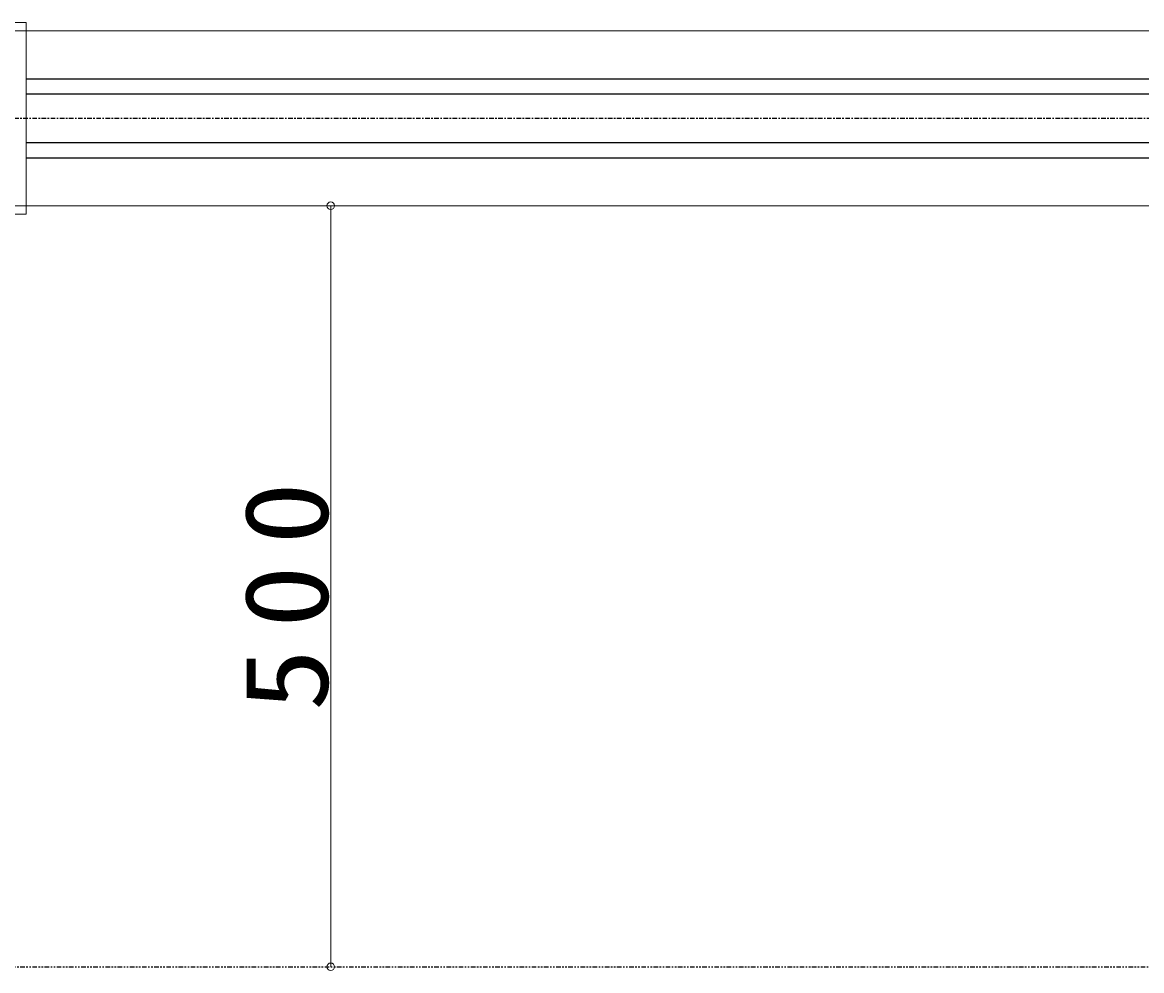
# Model space of a CAD drawing. Units: millimetres, scale not verified. Extents: x -11550 to 0, y 0 to 8010.
# Drawn here: x -8875 to -8140, y 3192 to 3816 of the extents above; entities that cross this region are included whole.
import ezdxf

# ---------------------------------------------------------------- set-up
doc = ezdxf.new("R2010")
doc.units = ezdxf.units.MM
doc.linetypes.add('USER2', pattern=[6, 3, -1, 1, -1])
doc.linetypes.add('USER3', pattern=[8, 3, -1, 1, -1, 1, -1])
doc.layers.add('線', color=7, linetype='Continuous', lineweight=25)
doc.layers.add('補助', color=2, linetype='Continuous', lineweight=50)
doc.styles.add('ＭＳ ゴシック', font='')
doc.styles.get('ＭＳ ゴシック').set_extended_font_data('MS Gothic')

# ---------------------------------------------------------------- blocks, each defined once
blk = doc.blocks.new('dimension_origin')
at = {"color": 0, "linetype": 'Continuous', "lineweight": -2}
blk.add_circle((0, 0), 1.25, dxfattribs=at)

msp = doc.modelspace()

# ---------------------------------------------------------------- linework, layer by layer
at = {"layer": '線', "lineweight": 13}
for p, q in [((-8892.5, 3810), (-7392.5, 3810)), ((-8892.5, 3695), (-7392.5, 3695))]:
    msp.add_line(p, q, dxfattribs=at)
at = {"layer": '線', "color": 2}
for p, q in [((-8872.5, 3778.5), (-7412.5, 3778.5)), ((-8872.5, 3768.5), (-7412.5, 3768.5)), ((-8872.5, 3736.5), (-7412.5, 3736.5)), ((-8872.5, 3726.5), (-7412.5, 3726.5))]:
    msp.add_line(p, q, dxfattribs=at)
at = {"layer": '線', "color": 20, "linetype": 'USER2'}
msp.add_line((-8892.5, 3752.5), (-7392.5, 3752.5), dxfattribs=at)
at = {"layer": '線', "color": 2, "linetype": 'USER3'}
msp.add_line((-8892.5, 3195), (-7392.5, 3195), dxfattribs=at)
at = {"layer": '線', "lineweight": 13}
msp.add_lwpolyline([(-8872.5, 3815.5), (-8872.5, 3689.5), (-8912.5, 3689.5), (-8912.5, 3815.5)], close=True, dxfattribs=at)
at = {"layer": '補助', "lineweight": 13}
for p, q in [((-8812.5, 3695), (-8642.5, 3695)), ((-8672.5, 3695), (-8672.5, 3195))]:
    msp.add_line(p, q, dxfattribs=at)

# ---------------------------------------------------------------- block references
at = {"layer": '補助', "lineweight": 13, "xscale": 2, "yscale": 2}
for p, rotation in [((-8672.5, 3695), 270), ((-8672.5, 3195), 90)]:
    msp.add_blockref('dimension_origin', p, dxfattribs=dict(at, rotation=rotation))

# ---------------------------------------------------------------- texts
at = {"layer": '補助', "insert": (-8673.5, 3445), "char_height": 54.99, "attachment_point": 8, "rotation": 90, "style": 'ＭＳ ゴシック'}
msp.add_mtext('\\T1.33;\\W1.1;500', dxfattribs=at)

doc.saveas('drawing.dxf')
